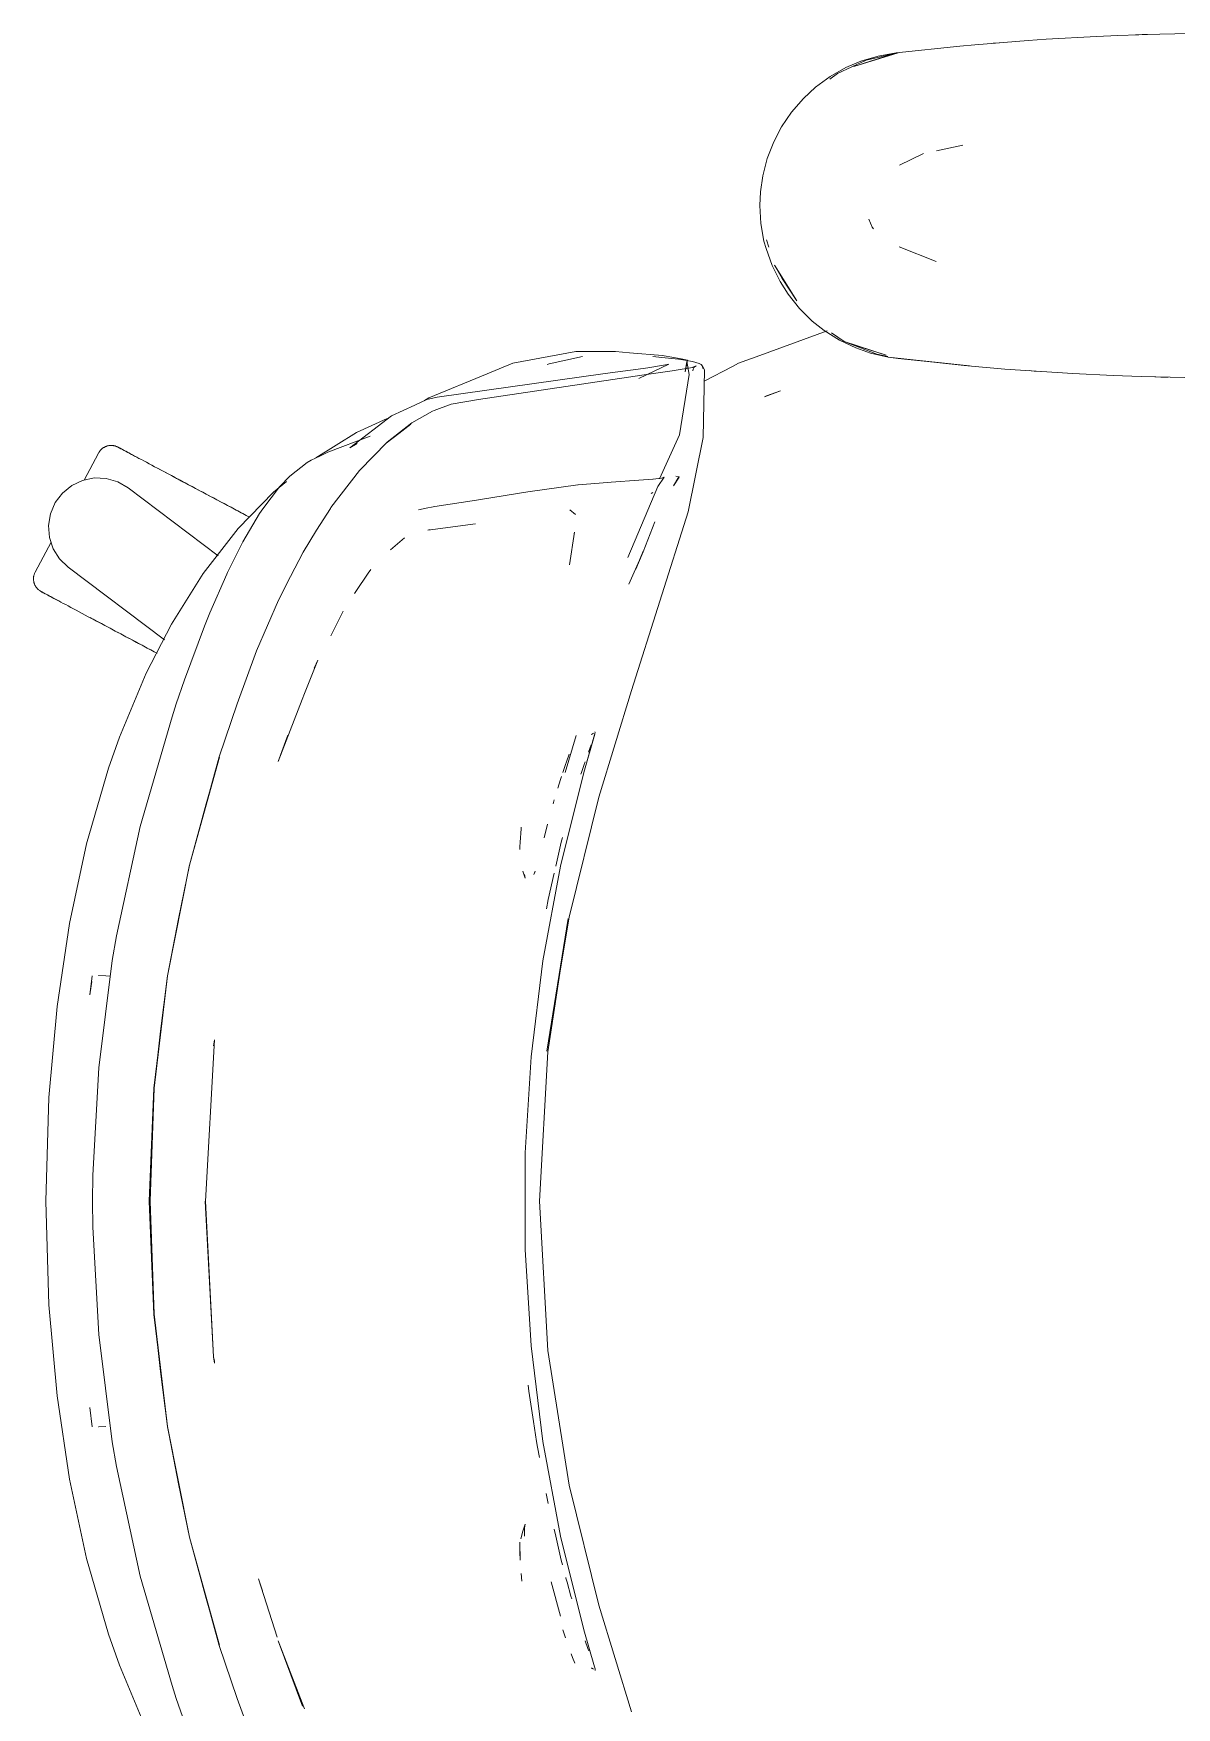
# Model space of a CAD drawing. Header units: millimetres. Extents: x 155927 to 326028, y -36033 to 97293.
# Drawn here: x 171624.2 to 171945.6, y 18156.1 to 18626.8 of the extents above; entities that cross this region are included whole.
import ezdxf

# ---------------------------------------------------------------- set-up
doc = ezdxf.new("R2010")
doc.units = ezdxf.units.MM
doc.header["$MEASUREMENT"] = 0
doc.layers.add('G-IMPT', color=8, linetype='CONTINUOUS', lineweight=9)
doc.layers.add('I-FURN', color=8, linetype='CONTINUOUS', lineweight=9)

msp = doc.modelspace()

# ---------------------------------------------------------------- linework, layer by layer
at = {"layer": 'G-IMPT'}
for p, q in [((171884.73, 18623.29), (171866.8, 18621.39)), ((171888.86, 18623.64), (171884.73, 18623.29)), ((171903.91, 18624.89), (171888.86, 18623.64)), ((171895.73, 18624.23), (171894.05, 18624.07)), ((171903.91, 18624.89), (171909, 18625.21)), ((171909, 18625.21), (171923.14, 18626.02)), ((171929.16, 18626.28), (171923.14, 18626.02)), ((171929.16, 18626.28), (171940.92, 18626.66)), ((171934.05, 18626.42), (171935.98, 18626.53)), ((171935.98, 18626.53), (171937.48, 18626.54)), ((171949.34, 18626.83), (171940.92, 18626.66)), ((171858.34, 18619.34), (171850.28, 18615.61)), ((171852.66, 18617.22), (171856.89, 18619.03)), ((171867.31, 18621.39), (171854.85, 18617.56)), ((171854.85, 18617.56), (171864, 18620.47)), ((171856.89, 18619.03), (171861.76, 18620.49)), ((171858.34, 18619.34), (171866.75, 18621.26)), ((171866.8, 18621.39), (171861.76, 18620.49)), ((171867.31, 18621.39), (171864, 18620.47)), ((171844.13, 18611.71), (171848.21, 18614.7)), ((171848.17, 18614.01), (171850.28, 18615.61)), ((171852.66, 18617.22), (171848.21, 18614.7)), ((171837.37, 18604.71), (171840.69, 18608.54)), ((171844.13, 18611.71), (171840.69, 18608.54)), ((171834.54, 18600.54), (171837.37, 18604.71)), ((171834.54, 18600.54), (171832.35, 18596.37)), ((171832.35, 18596.37), (171830.52, 18591.66)), ((171885.52, 18595.42), (171878.08, 18593.84)), ((171829.26, 18586.8), (171830.52, 18591.66)), ((171867.68, 18589.81), (171874.47, 18593.08)), ((171829.26, 18586.8), (171828.61, 18582.28)), ((171828.44, 18578.44), (171828.61, 18582.28)), ((171828.44, 18578.44), (171828.73, 18573.4)), ((171828.73, 18573.4), (171829.61, 18568.45)), ((171859.05, 18574.61), (171860.07, 18572.39)), ((171860.07, 18572.39), (171860.36, 18571.94)), ((171829.61, 18568.45), (171830.18, 18566.32)), ((171831.89, 18561.54), (171830.18, 18566.32)), ((171830.98, 18566.75), (171830.36, 18568.78)), ((171878.02, 18562.72), (171867.59, 18566.86)), ((171831.89, 18561.54), (171834.13, 18557.04)), ((171832.53, 18561.64), (171834.69, 18557.96)), ((171832.53, 18561.64), (171838.86, 18551.69)), ((171834.13, 18557.04), (171836.39, 18553.49)), ((171834.69, 18557.96), (171838.86, 18551.69)), ((171839.58, 18549.51), (171836.39, 18553.49)), ((171839.58, 18549.51), (171843.19, 18545.96)), ((171847.39, 18543.22), (171828.45, 18536.28)), ((171843.19, 18545.96), (171846.5, 18543.34)), ((171850.82, 18540.61), (171846.5, 18543.34)), ((171852.14, 18540.22), (171848.57, 18542.64)), ((171850.82, 18540.61), (171855.4, 18538.42)), ((171861.37, 18536.61), (171852.14, 18540.22)), ((171852.14, 18540.22), (171854.85, 18539.32)), ((171852.14, 18540.22), (171864, 18536.4)), ((171854.85, 18539.32), (171864, 18536.4)), ((171855.4, 18538.42), (171859.54, 18536.97)), ((171758.98, 18534.14), (171755.12, 18532.55)), ((171776.67, 18537.38), (171758.98, 18534.14)), ((171769.23, 18533.92), (171768.66, 18533.77)), ((171778.54, 18535.97), (171769.23, 18533.92)), ((171776.67, 18537.38), (171783.64, 18537.4)), ((171783.64, 18537.4), (171787.81, 18537.41)), ((171791.77, 18537.06), (171787.81, 18537.41)), ((171801.09, 18536.26), (171791.77, 18537.06)), ((171802.8, 18533.82), (171794.39, 18529.83)), ((171796.91, 18532.85), (171801.93, 18533.68)), ((171800.92, 18535.74), (171798.33, 18535.95)), ((171805.61, 18535.22), (171800.92, 18535.74)), ((171801.09, 18536.26), (171801.56, 18536.22)), ((171801.56, 18536.22), (171805.81, 18535.41)), ((171802.8, 18533.82), (171801.93, 18533.68)), ((171806.22, 18535.15), (171805.61, 18535.22)), ((171805.81, 18535.41), (171808.13, 18534.96)), ((171806.22, 18535.15), (171809.5, 18534.61)), ((171807.41, 18531.68), (171808.13, 18534.96)), ((171807.41, 18531.68), (171807.9, 18534.55)), ((171807.9, 18534.55), (171808.58, 18530.97)), ((171809.42, 18532.86), (171810.51, 18533.41)), ((171811.36, 18534.06), (171809.5, 18534.61)), ((171810.01, 18533.02), (171810.51, 18533.41)), ((171811.36, 18534.06), (171811.9, 18533.74)), ((171811.9, 18533.74), (171812.28, 18533.25)), ((171812.88, 18532.21), (171812.28, 18533.25)), ((171812.4, 18532.62), (171812.28, 18533.25)), ((171812.28, 18533.25), (171812.3, 18533.17)), ((171812.4, 18532.62), (171812.3, 18533.17)), ((171812.82, 18529.02), (171820.72, 18533.16)), ((171820.72, 18533.16), (171822.48, 18534.09)), ((171828.45, 18536.28), (171822.48, 18534.09)), ((171864.5, 18535.82), (171859.54, 18536.97)), ((171864.42, 18536.03), (171861.37, 18536.61)), ((171864.5, 18535.82), (171887.45, 18533.36)), ((171864.5, 18535.82), (171867.31, 18535.48)), ((171864.5, 18535.82), (171885.93, 18533.46)), ((171887.45, 18533.36), (171867.31, 18535.48)), ((171885.93, 18533.46), (171897.33, 18532.48)), ((171735.3, 18524.36), (171751.75, 18531.15)), ((171784.95, 18531.19), (171737.73, 18524.52)), ((171751.75, 18531.15), (171755.12, 18532.55)), ((171795.92, 18530.8), (171765.04, 18526.25)), ((171784.95, 18531.19), (171795.61, 18532.63)), ((171796.91, 18532.85), (171795.61, 18532.63)), ((171803.77, 18531.92), (171795.92, 18530.8)), ((171810.04, 18533.02), (171803.77, 18531.92)), ((171805.87, 18513.93), (171808.58, 18530.97)), ((171809.42, 18532.86), (171810.04, 18533.02)), ((171809.61, 18531.98), (171809.69, 18532.48)), ((171810.01, 18533.02), (171809.69, 18532.48)), ((171812.5, 18513.22), (171812.88, 18532.21)), ((171907.62, 18531.75), (171897.33, 18532.48)), ((171905.58, 18531.89), (171904.16, 18532.02)), ((171905.58, 18531.89), (171907.48, 18531.8)), ((171907.62, 18531.75), (171916.49, 18531.19)), ((171927.8, 18530.65), (171916.49, 18531.19)), ((171927.8, 18530.65), (171935.67, 18530.36)), ((171947.98, 18530.06), (171935.67, 18530.36)), ((171939.55, 18530.28), (171941.2, 18530.2)), ((171941.2, 18530.2), (171943.28, 18530.2)), ((171731.38, 18522.3), (171734.74, 18523.87)), ((171734.13, 18523.59), (171735.3, 18524.36)), ((171737.73, 18524.52), (171734.74, 18523.87)), ((171741.6, 18522.56), (171749.28, 18523.86)), ((171765.04, 18526.25), (171749.28, 18523.86)), ((171829.76, 18524.68), (171834.22, 18526.32)), ((171829.76, 18524.68), (171830.34, 18524.94)), ((171834.22, 18526.32), (171830.34, 18524.94)), ((171713.15, 18510.32), (171724.86, 18519.27)), ((171731.38, 18522.3), (171724.86, 18519.27)), ((171730.56, 18517.3), (171736.39, 18520.59)), ((171736.39, 18520.59), (171736.81, 18520.8)), ((171741.6, 18522.56), (171736.81, 18520.8)), ((171715.04, 18514.62), (171703.59, 18507.49)), ((171723.67, 18518.6), (171715.04, 18514.62)), ((171723.38, 18511.58), (171730.33, 18516.97)), ((171723.38, 18511.58), (171726.95, 18514.39)), ((171730.56, 18517.3), (171723.59, 18511.88)), ((171730.33, 18516.97), (171726.95, 18514.39)), ((171718.81, 18513.56), (171706.9, 18509.05)), ((171713.15, 18510.32), (171715.18, 18511.49)), ((171715.86, 18503.98), (171723.59, 18511.88)), ((171805.87, 18513.93), (171800.26, 18501.58)), ((171812.5, 18513.22), (171808.3, 18492.27)), ((171701.1, 18506.19), (171696.24, 18502.32)), ((171701.1, 18506.19), (171702.24, 18506.8)), ((171702.24, 18506.8), (171704.67, 18507.97)), ((171704.67, 18507.97), (171706.9, 18509.05)), ((171691.67, 18497.88), (171695.34, 18500.88)), ((171696.24, 18502.32), (171693.34, 18499.3)), ((171715.86, 18503.98), (171707.83, 18493.55)), ((171777.36, 18499.95), (171785.61, 18500.57)), ((171785.61, 18500.57), (171786.59, 18500.64)), ((171786.59, 18500.64), (171794.45, 18501.2)), ((171794.45, 18501.2), (171798.33, 18501.5)), ((171798.41, 18501.51), (171798.33, 18501.5)), ((171798.41, 18501.51), (171800.79, 18501.8)), ((171801.52, 18502.09), (171799.76, 18499.42)), ((171800.8, 18501.81), (171800.79, 18501.8)), ((171800.8, 18501.81), (171801.52, 18502.09)), ((171804.14, 18499.63), (171805.66, 18502.12)), ((171805.73, 18502.1), (171804.14, 18499.63)), ((171805.66, 18502.12), (171804.18, 18499.65)), ((171804.79, 18502.39), (171805.66, 18502.12)), ((171805.73, 18502.1), (171805.66, 18502.12)), ((171691.67, 18497.88), (171681.71, 18487.59)), ((171693.34, 18499.3), (171688.63, 18493.17)), ((171748.74, 18495.62), (171737.01, 18493.82)), ((171748.74, 18495.62), (171749.35, 18495.72)), ((171749.86, 18495.8), (171749.35, 18495.72)), ((171763.21, 18497.91), (171749.86, 18495.8)), ((171763.21, 18497.91), (171777.28, 18499.94)), ((171777.36, 18499.95), (171777.28, 18499.94)), ((171799.76, 18499.42), (171791.33, 18479.45)), ((171798.31, 18497.71), (171797.87, 18497.44)), ((171683.03, 18483.88), (171687.76, 18491.88)), ((171688.63, 18493.17), (171687.76, 18491.88)), ((171703.78, 18487.19), (171707.67, 18493.29)), ((171707.67, 18493.29), (171707.83, 18493.55)), ((171732.4, 18492.86), (171734.56, 18493.32)), ((171734.56, 18493.32), (171736.55, 18493.74)), ((171737.01, 18493.82), (171736.55, 18493.74)), ((171776.62, 18491.56), (171774.98, 18492.84)), ((171792.31, 18442.03), (171808.3, 18492.27)), ((171671.91, 18474.98), (171681.71, 18487.59)), ((171703.78, 18487.19), (171700.02, 18480.96)), ((171748.44, 18488.94), (171735.08, 18487.16)), ((171735.08, 18487.16), (171735.55, 18487.31)), ((171776.27, 18486.61), (171774.87, 18477.45)), ((171776.27, 18486.61), (171776.23, 18486.27)), ((171795.62, 18481.08), (171798.88, 18489.55)), ((171682.72, 18483.28), (171678.72, 18475.27)), ((171682.72, 18483.28), (171683.03, 18483.88)), ((171724.58, 18481.66), (171728.49, 18485)), ((171696.45, 18474.17), (171700.02, 18480.96)), ((171794.6, 18478.71), (171791.55, 18471.99)), ((171795.63, 18481.29), (171793.6, 18476.17)), ((171793.61, 18476.18), (171795.63, 18481.29)), ((171795.62, 18481.08), (171793.61, 18476.18)), ((171662.93, 18460.69), (171671.91, 18474.98)), ((171678.5, 18474.83), (171673.73, 18463.87)), ((171678.5, 18474.83), (171678.72, 18475.27)), ((171696.45, 18474.17), (171693.06, 18467.45)), ((171718.31, 18475.03), (171714.81, 18469.9)), ((171718.31, 18475.03), (171719.06, 18476.13)), ((171686.88, 18453.22), (171693.06, 18467.45)), ((171714.81, 18469.9), (171714.42, 18469.32)), ((171673.73, 18463.87), (171672.25, 18460.19)), ((171711.28, 18464.42), (171707.74, 18457.45)), ((171655.84, 18446.91), (171662.93, 18460.69)), ((171666.65, 18445.12), (171672.25, 18460.19)), ((171681.42, 18438.34), (171686.88, 18453.22)), ((171700.39, 18441.26), (171704.11, 18450.58)), ((171704.11, 18450.58), (171703.11, 18448.34)), ((171648.32, 18428.94), (171655.84, 18446.91)), ((171666.65, 18445.12), (171664.31, 18438.3)), ((171693.01, 18422.08), (171699.72, 18439.53)), ((171699.72, 18439.53), (171700.39, 18441.26)), ((171783.13, 18412.05), (171792.31, 18442.03)), ((171663.12, 18434.69), (171654.17, 18403.86)), ((171663.12, 18434.69), (171664.31, 18438.3)), ((171681.42, 18438.34), (171676.42, 18423.42)), ((171778.9, 18419), (171782.17, 18430.23)), ((171778.9, 18419), (171782.02, 18429.83)), ((171778.9, 18419), (171781.96, 18429.54)), ((171781.08, 18429.69), (171781.69, 18430.07)), ((171781.08, 18429.69), (171781.29, 18429.83)), ((171781.96, 18429.54), (171782.02, 18429.83)), ((171782.17, 18430.23), (171782.04, 18430.47)), ((171648.32, 18428.94), (171645.25, 18420.2)), ((171693.01, 18422.08), (171695.73, 18429.52)), ((171773.71, 18419), (171776.74, 18429.43)), ((171780.28, 18424.78), (171780.63, 18425.75)), ((171780.63, 18425.75), (171781.03, 18426.82)), ((171645.25, 18420.2), (171639.08, 18398.96)), ((171668.03, 18392.93), (171676.42, 18423.42)), ((171668.03, 18392.93), (171676.46, 18423.33)), ((171672.68, 18410.17), (171676.46, 18423.33)), ((171773.82, 18421.3), (171773.05, 18419)), ((171773.82, 18421.3), (171774.07, 18422.02)), ((171774.83, 18424.18), (171774.07, 18422.02)), ((171778.27, 18419), (171779.01, 18421.23)), ((171779.29, 18422.03), (171779.01, 18421.23)), ((171772.42, 18417.08), (171771.63, 18414.59)), ((171772.35, 18392.69), (171778.9, 18419)), ((171772.67, 18417.86), (171772.42, 18417.08)), ((171778.27, 18419), (171778.12, 18418.54)), ((171770.64, 18411.29), (171770.31, 18410.17)), ((171783.13, 18412.05), (171774.82, 18378.37)), ((171672.68, 18410.17), (171668.03, 18392.93)), ((171647.51, 18373.07), (171654.17, 18403.86)), ((171761.04, 18399.44), (171761.31, 18403.15)), ((171761.31, 18403.15), (171761.35, 18403.63)), ((171768.73, 18404.5), (171767.74, 18400.64)), ((171768.73, 18404.5), (171768.34, 18402.98)), ((171639.08, 18398.96), (171634.26, 18376.6)), ((171760.93, 18397.37), (171760.94, 18398.07)), ((171761.04, 18399.44), (171760.94, 18398.07)), ((171771.03, 18392.67), (171772.59, 18399.42)), ((171772.59, 18399.42), (171772.93, 18400.7)), ((171661.86, 18361.8), (171668.07, 18393.04)), ((171668.07, 18393.04), (171661.86, 18361.88)), ((171668.03, 18392.93), (171664.95, 18377.9)), ((171772.35, 18392.69), (171767.42, 18366.02)), ((171762.47, 18389.28), (171761.78, 18391.23)), ((171762.47, 18389.28), (171762.25, 18390.33)), ((171764.89, 18390.33), (171765.27, 18391.29)), ((171765.14, 18390.88), (171765.27, 18391.29)), ((171768.87, 18383.27), (171770.58, 18390.69)), ((171768.4, 18380.64), (171768.87, 18383.27)), ((171661.86, 18361.8), (171664.95, 18377.9)), ((171774.82, 18378.37), (171768.56, 18340.63)), ((171768.56, 18340.63), (171774.55, 18377.99)), ((171768.82, 18340.45), (171774.55, 18377.99)), ((171630.77, 18353.18), (171634.26, 18376.6)), ((171646.32, 18366.15), (171647.51, 18373.07)), ((171642.51, 18335.98), (171646.32, 18366.15)), ((171767.42, 18366.02), (171764.12, 18339.1)), ((171640.67, 18361.88), (171640.02, 18356.47)), ((171640.59, 18360.24), (171640.02, 18356.47)), ((171642.43, 18361.91), (171644.53, 18361.84)), ((171642.43, 18361.91), (171642.54, 18361.91)), ((171645.77, 18361.79), (171644.53, 18361.84)), ((171658.03, 18330.28), (171661.86, 18361.88)), ((171658.07, 18330.24), (171661.86, 18361.8)), ((171659.91, 18346.32), (171661.86, 18361.8)), ((171628.51, 18327.61), (171630.77, 18353.18)), ((171659.91, 18346.32), (171658.07, 18330.24)), ((171672.53, 18298.47), (171675.03, 18343.81)), ((171675.03, 18343.81), (171674.8, 18342.19)), ((171674.8, 18342.19), (171675.03, 18343.5)), ((171675.07, 18343.75), (171675.03, 18343.5)), ((171768.82, 18340.45), (171766.46, 18298.47)), ((171640.89, 18305.78), (171642.51, 18335.98)), ((171762.47, 18312.03), (171764.12, 18339.1)), ((171627.66, 18298.47), (171628.51, 18327.61)), ((171656.7, 18298.47), (171658.03, 18330.28)), ((171658.07, 18330.24), (171656.93, 18298.47)), ((171658.07, 18330.24), (171657.4, 18315.35)), ((171657.4, 18315.35), (171656.93, 18298.47)), ((171762.47, 18284.91), (171762.47, 18312.03)), ((171640.89, 18305.78), (171640.8, 18298.47)), ((171628.51, 18269.33), (171627.66, 18298.47)), ((171640.89, 18291.16), (171640.8, 18298.47)), ((171658.03, 18266.65), (171656.7, 18298.47)), ((171657.4, 18281.58), (171656.93, 18298.47)), ((171658.07, 18266.69), (171656.93, 18298.47)), ((171672.47, 18298.47), (171674.8, 18254.74)), ((171672.53, 18298.47), (171674.8, 18254.74)), ((171768.82, 18256.48), (171766.46, 18298.47)), ((171640.89, 18291.16), (171642.51, 18260.95)), ((171762.47, 18284.91), (171764.12, 18257.84)), ((171657.4, 18281.58), (171658.07, 18266.69)), ((171630.77, 18243.76), (171628.51, 18269.33)), ((171658.03, 18266.65), (171661.86, 18235.06)), ((171658.07, 18266.69), (171661.86, 18235.14)), ((171658.07, 18266.69), (171659.91, 18250.61)), ((171642.51, 18260.95), (171646.32, 18230.78)), ((171767.42, 18230.92), (171764.12, 18257.84)), ((171774.82, 18218.57), (171768.82, 18256.48)), ((171674.8, 18254.74), (171675.06, 18252.96)), ((171674.8, 18254.74), (171675.03, 18253.44)), ((171675.07, 18253.19), (171675.03, 18253.44)), ((171661.86, 18235.14), (171659.91, 18250.61)), ((171763.51, 18245.07), (171763.32, 18246.73)), ((171634.26, 18220.34), (171630.77, 18243.76)), ((171764.8, 18236.54), (171763.51, 18245.07)), ((171640.67, 18235.05), (171640.02, 18240.47)), ((171764.8, 18236.54), (171765.65, 18230.92)), ((171644.53, 18235.1), (171642.43, 18235.02)), ((171642.43, 18235.02), (171642.54, 18235.02)), ((171668.03, 18204.01), (171661.86, 18235.14)), ((171661.86, 18235.14), (171664.95, 18219.03)), ((171668.03, 18204.01), (171661.86, 18235.06)), ((171646.32, 18230.78), (171647.51, 18223.86)), ((171765.65, 18230.92), (171765.9, 18229.29)), ((171766.45, 18226.39), (171765.9, 18229.29)), ((171772.35, 18204.25), (171767.42, 18230.92)), ((171654.17, 18193.07), (171647.51, 18223.86)), ((171639.08, 18197.97), (171634.26, 18220.34)), ((171668.03, 18204.01), (171664.95, 18219.03)), ((171774.82, 18218.57), (171783.13, 18184.88)), ((171768.38, 18216.29), (171768.92, 18213.47)), ((171672.68, 18186.76), (171668.03, 18204.01)), ((171668.03, 18204.01), (171676.42, 18173.51)), ((171668.03, 18204.01), (171676.46, 18173.6)), ((171761.78, 18205.71), (171761.18, 18203.55)), ((171762.47, 18207.66), (171761.78, 18205.71)), ((171762.21, 18204.44), (171762.22, 18204.3)), ((171762.25, 18206.61), (171762.22, 18204.3)), ((171762.25, 18206.61), (171762.47, 18207.66)), ((171770.58, 18206.24), (171771.03, 18204.26)), ((171772.59, 18197.51), (171771.03, 18204.26)), ((171772.35, 18204.25), (171778.9, 18177.93)), ((171760.93, 18202.6), (171761.02, 18197.54)), ((171760.93, 18202.6), (171760.93, 18199.82)), ((171761.02, 18197.54), (171760.93, 18199.82)), ((171645.25, 18176.73), (171639.08, 18197.97)), ((171772.59, 18197.51), (171772.92, 18196.22)), ((171654.17, 18193.07), (171663.12, 18162.24)), ((171687.48, 18192.32), (171688.56, 18188.89)), ((171687.48, 18192.32), (171692.73, 18175.84)), ((171761.33, 18193.75), (171761.54, 18191.65)), ((171772.4, 18181.79), (171769.71, 18191.42)), ((171773.89, 18192.49), (171773.84, 18192.67)), ((171774.21, 18191.35), (171773.89, 18192.49)), ((171774.21, 18191.35), (171775.32, 18187.36)), ((171672.68, 18186.76), (171676.46, 18173.6)), ((171775.32, 18187.36), (171775.53, 18186.67)), ((171792.31, 18154.91), (171783.13, 18184.88)), ((171645.25, 18176.73), (171648.32, 18168)), ((171773.06, 18177.94), (171773.79, 18175.72)), ((171778.9, 18177.93), (171781.97, 18167.5)), ((171676.42, 18173.51), (171681.42, 18158.59)), ((171693.01, 18174.85), (171699.83, 18156.44)), ((171693.01, 18174.85), (171699.72, 18157.4)), ((171775.77, 18170.18), (171775.4, 18171.19)), ((171780.06, 18172.73), (171779.32, 18174.83)), ((171780.06, 18172.73), (171780.3, 18172.07)), ((171648.32, 18168), (171655.84, 18150.02)), ((171775.77, 18170.18), (171776.39, 18168.52)), ((171781.08, 18167.25), (171781.29, 18167.1)), ((171781.08, 18167.25), (171781.69, 18166.86)), ((171782.04, 18167.23), (171781.97, 18167.5)), ((171782.11, 18166.94), (171782.04, 18167.23)), ((171782.08, 18166.48), (171782.17, 18166.71)), ((171782.17, 18166.71), (171782.11, 18166.94)), ((171663.12, 18162.24), (171664.31, 18158.64)), ((171666.72, 18151.71), (171664.31, 18158.64)), ((171686.88, 18143.72), (171681.42, 18158.59)), ((171699.72, 18157.4), (171700.39, 18155.68))]:
    msp.add_line(p, q, dxfattribs=at)
at = {"layer": 'I-FURN'}
for p, q in [((171642.88, 18509.52), (171642.99, 18509.64)), ((171642.99, 18509.64), (171643.1, 18509.76)), ((171643.1, 18509.76), (171643.21, 18509.87)), ((171643.21, 18509.87), (171643.33, 18509.98)), ((171643.33, 18509.98), (171643.45, 18510.08)), ((171643.45, 18510.08), (171643.58, 18510.18)), ((171643.58, 18510.18), (171643.71, 18510.28)), ((171643.71, 18510.28), (171643.85, 18510.37)), ((171643.85, 18510.37), (171643.99, 18510.45)), ((171643.99, 18510.45), (171644.13, 18510.53)), ((171644.13, 18510.53), (171644.27, 18510.6)), ((171644.27, 18510.6), (171644.42, 18510.66)), ((171644.42, 18510.66), (171644.57, 18510.72)), ((171644.57, 18510.72), (171644.72, 18510.78)), ((171644.72, 18510.78), (171644.87, 18510.83)), ((171644.87, 18510.83), (171645.03, 18510.87)), ((171645.03, 18510.87), (171645.19, 18510.9)), ((171645.19, 18510.9), (171645.34, 18510.93)), ((171645.34, 18510.93), (171645.5, 18510.96)), ((171645.5, 18510.96), (171645.66, 18510.97)), ((171645.66, 18510.97), (171645.83, 18510.98)), ((171645.83, 18510.98), (171645.99, 18510.99)), ((171645.99, 18510.99), (171646.15, 18510.98)), ((171646.15, 18510.98), (171646.31, 18510.97)), ((171646.31, 18510.97), (171646.47, 18510.96)), ((171646.47, 18510.96), (171646.63, 18510.93)), ((171646.63, 18510.93), (171646.79, 18510.91)), ((171646.79, 18510.91), (171646.95, 18510.87)), ((171646.95, 18510.87), (171647.1, 18510.83)), ((171647.1, 18510.83), (171647.26, 18510.78)), ((171647.26, 18510.78), (171647.41, 18510.73)), ((171647.41, 18510.73), (171647.56, 18510.67)), ((171647.56, 18510.67), (171647.7, 18510.6)), ((171647.7, 18510.6), (171647.85, 18510.53)), ((171647.85, 18510.53), (171647.89, 18510.51)), ((171647.89, 18510.51), (171647.91, 18510.5)), ((171647.94, 18510.49), (171647.89, 18510.51)), ((171647.89, 18510.51), (171647.89, 18510.51)), ((171647.91, 18510.5), (171647.97, 18510.47)), ((171648.02, 18510.44), (171647.94, 18510.49)), ((171647.97, 18510.47), (171648.07, 18510.42)), ((171648.14, 18510.38), (171648.02, 18510.44)), ((171648.07, 18510.42), (171648.21, 18510.34)), ((171648.3, 18510.29), (171648.14, 18510.38)), ((171648.21, 18510.34), (171648.39, 18510.25)), ((171648.5, 18510.19), (171648.3, 18510.29)), ((171648.39, 18510.25), (171648.61, 18510.13)), ((171648.74, 18510.06), (171648.5, 18510.19)), ((171648.61, 18510.13), (171648.87, 18509.99)), ((171649.02, 18509.91), (171648.74, 18510.06)), ((171648.87, 18509.99), (171649.16, 18509.83)), ((171649.34, 18509.74), (171649.02, 18509.91)), ((171649.16, 18509.83), (171649.5, 18509.66)), ((171649.7, 18509.55), (171649.34, 18509.74)), ((171649.5, 18509.66), (171649.87, 18509.46)), ((171650.09, 18509.34), (171649.7, 18509.55)), ((171642.44, 18508.85), (171638.41, 18501.26)), ((171642.44, 18508.85), (171642.52, 18508.99)), ((171642.52, 18508.99), (171642.6, 18509.13)), ((171642.6, 18509.13), (171642.69, 18509.26)), ((171642.69, 18509.26), (171642.78, 18509.39)), ((171642.78, 18509.39), (171642.88, 18509.52)), ((171649.87, 18509.46), (171650.28, 18509.24)), ((171650.52, 18509.11), (171650.09, 18509.34)), ((171650.28, 18509.24), (171650.73, 18509)), ((171650.98, 18508.87), (171650.52, 18509.11)), ((171650.73, 18509), (171651.21, 18508.75)), ((171651.48, 18508.6), (171650.98, 18508.87)), ((171651.21, 18508.75), (171651.73, 18508.47)), ((171652.02, 18508.32), (171651.48, 18508.6)), ((171651.73, 18508.47), (171652.28, 18508.18)), ((171652.59, 18508.01), (171652.02, 18508.32)), ((171652.28, 18508.18), (171652.86, 18507.87)), ((171653.19, 18507.69), (171652.59, 18508.01)), ((171653.82, 18507.36), (171653.19, 18507.69)), ((171654.49, 18507), (171653.82, 18507.36)), ((171655.18, 18506.63), (171654.49, 18507)), ((171655.9, 18506.25), (171655.18, 18506.63)), ((171656.65, 18505.85), (171655.9, 18506.25)), ((171657.43, 18505.44), (171656.65, 18505.85)), ((171658.23, 18505.01), (171657.43, 18505.44)), ((171659.06, 18504.57), (171658.23, 18505.01)), ((171634.9, 18499.73), (171637.95, 18501.17)), ((171637.95, 18501.17), (171641.25, 18501.84)), ((171641.25, 18501.84), (171644.62, 18501.7)), ((171644.62, 18501.7), (171647.86, 18500.76)), ((171647.86, 18500.76), (171650.78, 18499.07)), ((171658.96, 18504.63), (171659.44, 18504.37)), ((171659.9, 18504.12), (171659.06, 18504.57)), ((171659.44, 18504.37), (171660.3, 18503.91)), ((171660.77, 18503.66), (171659.9, 18504.12)), ((171660.3, 18503.91), (171661.18, 18503.45)), ((171661.66, 18503.19), (171660.77, 18503.66)), ((171661.18, 18503.45), (171662.07, 18502.97)), ((171662.56, 18502.71), (171661.66, 18503.19)), ((171662.07, 18502.97), (171662.99, 18502.49)), ((171663.49, 18502.22), (171662.56, 18502.71)), ((171662.99, 18502.49), (171663.92, 18501.99)), ((171664.42, 18501.72), (171663.49, 18502.22)), ((171663.92, 18501.99), (171664.86, 18501.49)), ((171665.38, 18501.21), (171664.42, 18501.72)), ((171664.86, 18501.49), (171665.82, 18500.98)), ((171666.34, 18500.7), (171665.38, 18501.21)), ((171665.82, 18500.98), (171666.79, 18500.46)), ((171667.31, 18500.18), (171666.34, 18500.7)), ((171666.79, 18500.46), (171667.76, 18499.94)), ((171668.3, 18499.66), (171667.31, 18500.18)), ((171630.25, 18494.91), (171632.28, 18497.6)), ((171632.28, 18497.6), (171634.9, 18499.73)), ((171650.78, 18499.07), (171676.1, 18479.99)), ((171667.76, 18499.94), (171668.75, 18499.42)), ((171669.29, 18499.13), (171668.3, 18499.66)), ((171668.75, 18499.42), (171669.75, 18498.89)), ((171670.29, 18498.6), (171669.29, 18499.13)), ((171669.75, 18498.89), (171670.75, 18498.36)), ((171671.29, 18498.07), (171670.29, 18498.6)), ((171670.75, 18498.36), (171671.75, 18497.83)), ((171672.29, 18497.54), (171671.29, 18498.07)), ((171671.75, 18497.83), (171672.75, 18497.29)), ((171673.3, 18497), (171672.29, 18497.54)), ((171672.75, 18497.29), (171673.76, 18496.76)), ((171674.3, 18496.47), (171673.3, 18497)), ((171673.76, 18496.76), (171674.76, 18496.22)), ((171675.3, 18495.94), (171674.3, 18496.47)), ((171674.76, 18496.22), (171675.76, 18495.69)), ((171676.3, 18495.4), (171675.3, 18495.94)), ((171675.76, 18495.69), (171676.76, 18495.16)), ((171628.38, 18488.47), (171628.93, 18491.8)), ((171628.93, 18491.8), (171630.25, 18494.91)), ((171677.3, 18494.88), (171676.3, 18495.4)), ((171676.76, 18495.16), (171677.75, 18494.63)), ((171678.28, 18494.35), (171677.3, 18494.88)), ((171677.75, 18494.63), (171678.74, 18494.11)), ((171679.26, 18493.83), (171678.28, 18494.35)), ((171678.74, 18494.11), (171679.71, 18493.59)), ((171680.23, 18493.32), (171679.26, 18493.83)), ((171679.71, 18493.59), (171680.67, 18493.08)), ((171681.19, 18492.81), (171680.23, 18493.32)), ((171680.67, 18493.08), (171681.63, 18492.57)), ((171682.13, 18492.3), (171681.19, 18492.81)), ((171681.63, 18492.57), (171682.56, 18492.08)), ((171683.06, 18491.81), (171682.13, 18492.3)), ((171682.56, 18492.08), (171683.49, 18491.59)), ((171683.98, 18491.32), (171683.06, 18491.81)), ((171683.49, 18491.59), (171684.39, 18491.1)), ((171684.87, 18490.85), (171683.98, 18491.32)), ((171628.65, 18485.11), (171628.38, 18488.47)), ((171629.1, 18483.76), (171624.63, 18475.35)), ((171629.71, 18481.91), (171628.65, 18485.11)), ((171631.51, 18479.06), (171629.71, 18481.91)), ((171633.94, 18476.72), (171631.51, 18479.06)), ((171661, 18456.32), (171633.94, 18476.72)), ((171624.15, 18473.45), (171624.16, 18473.61)), ((171624.16, 18473.29), (171624.15, 18473.45)), ((171624.16, 18473.61), (171624.17, 18473.77)), ((171624.17, 18473.13), (171624.16, 18473.29)), ((171624.17, 18473.77), (171624.18, 18473.93)), ((171624.18, 18472.97), (171624.17, 18473.13)), ((171624.18, 18473.93), (171624.2, 18474.09)), ((171624.21, 18472.81), (171624.18, 18472.97)), ((171624.2, 18474.09), (171624.23, 18474.25)), ((171624.24, 18472.65), (171624.21, 18472.81)), ((171624.23, 18474.25), (171624.27, 18474.41)), ((171624.27, 18472.49), (171624.24, 18472.65)), ((171624.27, 18474.41), (171624.31, 18474.56)), ((171624.31, 18472.33), (171624.27, 18472.49)), ((171624.31, 18474.56), (171624.36, 18474.72)), ((171624.36, 18472.18), (171624.31, 18472.33)), ((171624.36, 18474.72), (171624.41, 18474.87)), ((171624.41, 18472.03), (171624.36, 18472.18)), ((171624.41, 18474.87), (171624.47, 18475.02)), ((171624.47, 18471.88), (171624.41, 18472.03)), ((171624.47, 18475.02), (171624.53, 18475.17)), ((171624.53, 18475.17), (171624.61, 18475.31)), ((171624.61, 18475.31), (171624.63, 18475.35)), ((171624.54, 18471.73), (171624.47, 18471.88)), ((171624.61, 18471.59), (171624.54, 18471.73)), ((171624.69, 18471.45), (171624.61, 18471.59)), ((171624.77, 18471.31), (171624.69, 18471.45)), ((171624.86, 18471.17), (171624.77, 18471.31)), ((171624.96, 18471.04), (171624.86, 18471.17)), ((171625.06, 18470.92), (171624.96, 18471.04)), ((171625.16, 18470.79), (171625.06, 18470.92)), ((171625.27, 18470.67), (171625.16, 18470.79)), ((171625.38, 18470.56), (171625.27, 18470.67)), ((171625.5, 18470.45), (171625.38, 18470.56)), ((171625.62, 18470.34), (171625.5, 18470.45)), ((171625.75, 18470.24), (171625.62, 18470.34)), ((171625.88, 18470.15), (171625.75, 18470.24)), ((171626.01, 18470.06), (171625.88, 18470.15)), ((171626.15, 18469.98), (171626.01, 18470.06)), ((171626.29, 18469.9), (171626.15, 18469.98)), ((171626.3, 18469.89), (171626.29, 18469.9)), ((171626.29, 18469.9), (171626.31, 18469.89)), ((171626.34, 18469.87), (171626.3, 18469.89)), ((171626.31, 18469.89), (171626.37, 18469.86)), ((171626.42, 18469.83), (171626.34, 18469.87)), ((171626.37, 18469.86), (171626.47, 18469.8)), ((171626.54, 18469.76), (171626.42, 18469.83)), ((171626.47, 18469.8), (171626.61, 18469.73)), ((171626.71, 18469.68), (171626.54, 18469.76)), ((171626.61, 18469.73), (171626.79, 18469.63)), ((171626.91, 18469.57), (171626.71, 18469.68)), ((171626.79, 18469.63), (171627.01, 18469.51)), ((171627.15, 18469.44), (171626.91, 18469.57)), ((171627.01, 18469.51), (171627.27, 18469.38)), ((171627.43, 18469.29), (171627.15, 18469.44)), ((171627.27, 18469.38), (171627.57, 18469.22)), ((171627.74, 18469.13), (171627.43, 18469.29)), ((171627.57, 18469.22), (171627.9, 18469.04)), ((171628.1, 18468.94), (171627.74, 18469.13)), ((171627.9, 18469.04), (171628.28, 18468.84)), ((171628.49, 18468.73), (171628.1, 18468.94)), ((171628.28, 18468.84), (171628.69, 18468.62)), ((171628.92, 18468.5), (171628.49, 18468.73)), ((171628.69, 18468.62), (171629.13, 18468.39)), ((171629.39, 18468.25), (171628.92, 18468.5)), ((171629.13, 18468.39), (171629.61, 18468.13)), ((171629.89, 18467.99), (171629.39, 18468.25)), ((171629.61, 18468.13), (171630.13, 18467.86)), ((171630.42, 18467.7), (171629.89, 18467.99)), ((171630.13, 18467.86), (171630.68, 18467.56)), ((171630.99, 18467.4), (171630.42, 18467.7)), ((171630.68, 18467.56), (171631.27, 18467.25)), ((171631.27, 18467.25), (171631.88, 18466.92)), ((171631.88, 18466.92), (171632.53, 18466.58)), ((171632.53, 18466.58), (171633.21, 18466.22)), ((171633.21, 18466.22), (171633.92, 18465.84)), ((171633.92, 18465.84), (171634.65, 18465.45)), ((171634.65, 18465.45), (171635.41, 18465.05)), ((171635.41, 18465.05), (171636.2, 18464.63)), ((171636.2, 18464.63), (171637.01, 18464.2)), ((171637.01, 18464.2), (171637.85, 18463.75)), ((171637.85, 18463.75), (171638.7, 18463.3)), ((171638.7, 18463.3), (171639.58, 18462.83)), ((171639.58, 18462.83), (171640.48, 18462.36)), ((171640.97, 18462.09), (171640.06, 18462.58)), ((171640.48, 18462.36), (171641.39, 18461.87)), ((171641.89, 18461.6), (171640.97, 18462.09)), ((171641.39, 18461.87), (171642.32, 18461.38)), ((171642.83, 18461.11), (171641.89, 18461.6)), ((171642.32, 18461.38), (171643.26, 18460.87)), ((171643.78, 18460.6), (171642.83, 18461.11)), ((171643.26, 18460.87), (171644.22, 18460.36)), ((171644.74, 18460.09), (171643.78, 18460.6)), ((171644.22, 18460.36), (171645.19, 18459.85)), ((171645.72, 18459.57), (171644.74, 18460.09)), ((171645.19, 18459.85), (171646.17, 18459.33)), ((171646.7, 18459.05), (171645.72, 18459.57)), ((171646.17, 18459.33), (171647.16, 18458.8)), ((171647.69, 18458.52), (171646.7, 18459.05)), ((171647.16, 18458.8), (171648.15, 18458.28)), ((171648.69, 18457.99), (171647.69, 18458.52)), ((171648.15, 18458.28), (171649.15, 18457.74)), ((171649.69, 18457.46), (171648.69, 18457.99)), ((171649.15, 18457.74), (171650.15, 18457.21)), ((171650.69, 18456.92), (171649.69, 18457.46)), ((171650.15, 18457.21), (171651.16, 18456.68)), ((171651.7, 18456.39), (171650.69, 18456.92)), ((171651.16, 18456.68), (171652.16, 18456.14)), ((171652.71, 18455.85), (171651.7, 18456.39)), ((171652.16, 18456.14), (171653.17, 18455.61)), ((171653.71, 18455.32), (171652.71, 18455.85)), ((171653.17, 18455.61), (171654.17, 18455.08)), ((171654.71, 18454.79), (171653.71, 18455.32)), ((171654.17, 18455.08), (171655.17, 18454.55)), ((171655.7, 18454.26), (171654.71, 18454.79)), ((171655.17, 18454.55), (171656.16, 18454.02)), ((171656.69, 18453.74), (171655.7, 18454.26)), ((171656.16, 18454.02), (171657.14, 18453.5)), ((171657.67, 18453.22), (171656.69, 18453.74)), ((171657.14, 18453.5), (171658.11, 18452.98)), ((171658.64, 18452.7), (171657.67, 18453.22)), ((171658.11, 18452.98), (171658.96, 18452.53)), ((171658.96, 18452.53), (171658.64, 18452.7))]:
    msp.add_line(p, q, dxfattribs=at)

doc.saveas('drawing.dxf')
